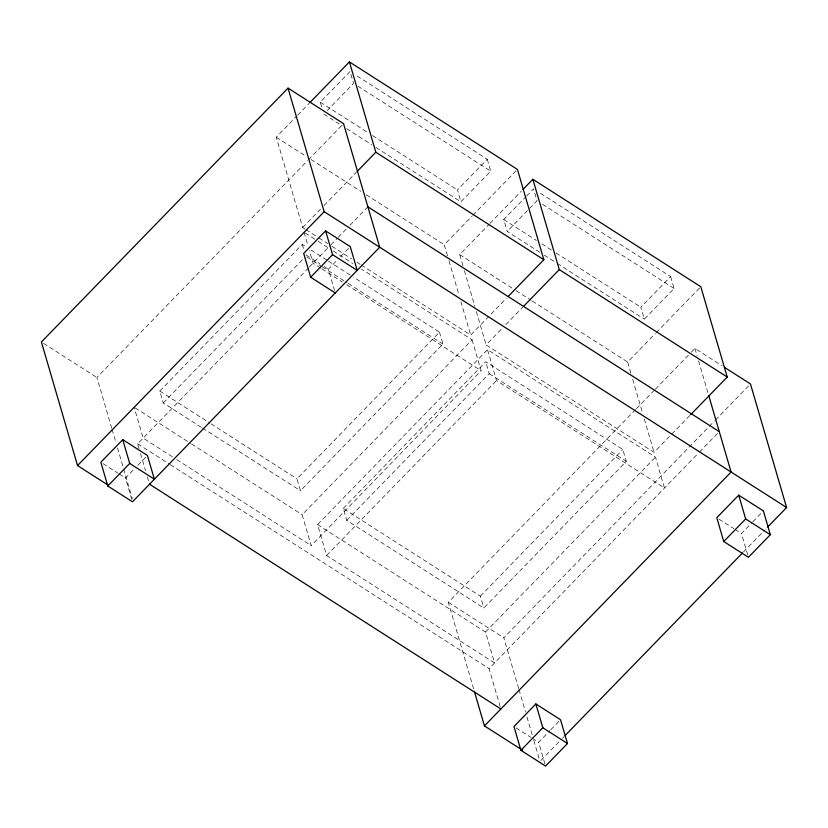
<?xml version="1.0" encoding="UTF-8"?>
<svg xmlns="http://www.w3.org/2000/svg" width="828" height="828" viewBox="0 0 828 828"><rect width="100%" height="100%" fill="white"/><g stroke="black" fill="none" stroke-linecap="round" stroke-linejoin="round"><path stroke-width="0.62" stroke-dasharray="4.14 3.1" d="M304.828 228.921L302.655 227.534L276.252 137.22L296.766 116.096M297.656 115.185L309.258 103.241M321.678 106.926L320.281 102.165L350.078 71.498L353.556 83.39L327.267 110.455M111.728 428.169L96.917 377.506L307.54 160.694M308.44 159.773L341.747 125.483M302.655 227.534L320.498 209.173M324.069 205.499L356.195 172.431M201.37 427.341L163.271 402.967L159.794 391.075L302.282 244.395L306.639 247.189M163.271 402.967L304.87 257.218M139.104 448.683L137.665 443.787L308.596 267.848M309.424 266.989L330.103 245.699M331.003 244.777L337.296 238.298M338.197 237.367L346.29 229.035M349.892 225.34L367.87 206.824M131.766 499.419L125.504 478.004L134.271 468.979M137.779 465.367L147.425 455.441M334.605 290.618L328.354 269.214L337.12 260.178M340.629 256.577L350.275 246.641M487.257 159.266L490.735 171.158L460.937 201.825L457.46 189.933L487.257 159.266L355.522 74.986M447.534 255.852L444.274 244.726L471.929 216.253M472.829 215.332L516.548 170.33M462.955 265.726L459.695 254.589L489.141 224.284M490.031 223.363L521.267 191.227M539.856 252.312L507.212 231.426L503.734 219.534L525.645 196.981M526.525 196.081L533.532 188.867L537.01 200.759L507.212 231.426M439.461 332.163L442.939 344.055L300.45 490.725L296.973 478.832L439.461 332.163L353.452 277.132M361.194 264.991L470.687 335.04L506.374 298.297M472.084 339.801L481.12 370.716L311.193 545.621L302.158 514.716L472.084 339.801L361.505 269.069M689.745 415.615L654.058 452.357L486.108 344.903L502.172 328.374M505.742 324.7L522.685 307.25M317.579 524.579L485.529 632.033L494.564 662.938L326.615 555.485L317.579 524.579L487.506 349.675L655.455 457.118L664.491 488.034L496.541 380.58L487.506 349.675M343.237 508.444L485.736 361.764L622.842 449.48L626.32 461.372L483.821 608.042L346.715 520.336L343.237 508.444L480.344 596.15L483.821 608.042M346.715 520.336L489.213 373.656L485.736 361.764M326.615 555.485L496.541 380.58M670.628 276.583L674.106 288.475L644.319 319.142L640.841 307.25L670.628 276.583L537.879 191.651M630.905 373.169L627.645 362.043L655.31 333.57M656.2 332.649L699.919 287.647M473.616 688.824L448.31 602.318L635.542 409.601M636.442 408.68L654.441 390.143M655.341 389.222L690.448 353.08M691.349 352.159L694.951 348.453L722.161 365.862M480.344 596.15L622.842 449.48M485.529 632.033L655.455 457.118M518.649 688.503L503.828 637.829L714.46 421.028M715.361 420.096L749.568 384.896M500.164 706.543L489.069 668.6L698.594 452.926M699.494 452.005L718.373 432.568M544.865 763.706L538.604 742.302L549.999 730.565M550.879 729.654L560.525 719.729M747.715 554.905L741.453 533.501L751.979 522.665M752.849 521.764L763.375 510.928M540.87 760.487L561.57 739.176M562.471 738.245L564.272 736.392M743.389 552.017L765 529.785M357.913 86.174L490.735 171.158M542.454 204.237L674.106 288.475M320.281 102.165L367.104 132.118M372.548 135.595L457.46 189.933M503.734 219.534L536.378 240.42M541.822 243.898L551.614 250.159M555.971 252.944L640.841 307.25M323.758 114.057L342.274 125.897M346.621 128.682L371.668 144.703M376.026 147.498L460.937 201.825M544.213 255.096L556.178 262.755M557.265 263.449L644.319 319.142M276.252 137.22L306.598 156.647M310.935 159.421L360.801 191.32M366.224 194.787L444.274 244.726M459.695 254.589L514.964 289.945M516.041 290.638L531.214 300.347M532.3 301.04L627.645 362.043M305.905 229.615L317.838 237.243M318.915 237.936L327.588 243.494M331.924 246.268L351.434 258.75M356.858 262.217L360.108 264.298M305.139 232.999L317.062 240.627M318.149 241.321L328.985 248.255M333.322 251.029L352.831 263.511M310.997 249.973L327.329 260.416M328.416 261.11L352.366 276.438M305.832 254.807L319.774 263.718M324.058 266.471L328.354 269.214M718.932 519.094L733.939 528.699M735.016 529.382L741.453 533.501M306.846 256.99L321.005 266.047M322.092 266.74L347.139 282.762M348.226 283.455L442.939 344.055M489.213 373.656L626.32 461.372M320.674 268.075L313.087 263.221L309.475 250.853M321.761 268.769L342.357 281.944M346.694 284.718L481.12 370.716M159.794 391.075L209.867 423.108M210.964 423.812L296.973 478.832M202.456 428.045L300.45 490.725M43.573 343.382L96.917 377.506M448.31 602.318L503.828 637.829M135.212 407.904L190.502 443.28M191.578 443.974L302.158 514.716M172.441 456.849L143.172 438.126L134.126 407.21M176.778 459.623L311.193 545.621M137.665 443.787L169.222 463.97M170.309 464.663L489.069 668.6M102.982 463.597L117.99 473.202M119.066 473.895L125.504 478.004M516.082 727.895L531.1 737.5M532.166 738.183L538.604 742.302M694.951 348.453L697.114 355.864M698.563 360.811L707.961 392.938M632.716 379.359L642.487 412.768M644.287 418.947L654.058 452.357M464.404 270.673L474.899 306.557M476.338 311.504L486.108 344.903M448.983 260.81L459.105 295.451M460.917 301.63L470.687 335.04M519.001 689.734L525.511 711.976M526.96 716.924L532.373 735.461M533.822 740.408L539.608 760.176M304.052 232.306L308.026 245.906M302.282 244.395L304.021 250.346M140.532 453.578L145.542 470.708M147.332 476.824L148.761 481.72M112.09 429.401L116.065 443.001M117.514 447.938L123.289 467.716M123.651 468.948L132.325 498.611"/><path stroke-width="1.24" d="M122.761 439.658L129.717 463.442L154.381 479.226L147.425 455.441L122.761 439.658L100.84 462.231L107.795 486.015L132.459 501.799L379.69 247.21L343.548 123.631L288.03 88.12L41.4 341.985L77.532 465.564L108.013 485.063M310.148 102.32L349.406 61.914L517.438 169.419L543.851 259.733L508.154 296.465M357.085 171.52L375.819 152.228L349.406 61.914M77.532 465.564L324.172 211.699L288.03 88.12M325.611 230.857L332.566 254.651L357.23 270.425L350.275 246.641L325.611 230.857L303.69 253.43L310.645 277.214L335.309 292.998M107.795 486.015L129.717 463.442M310.645 277.214L332.566 254.651M523.048 189.384L532.859 179.283L700.809 286.736L727.222 377.05L690.635 414.704M523.586 306.329L559.273 269.597L532.859 179.283M522.551 750.271L484.452 725.897L731.083 472.032L708.685 395.411M535.861 703.945L513.94 726.518L520.895 750.303L545.559 766.086L567.48 743.513L560.525 719.729L535.861 703.945L542.816 727.729L567.48 743.513M738.711 495.154L716.789 517.717L723.744 541.512L748.409 557.285L770.33 534.712L763.375 510.928L738.711 495.154L745.666 518.939L770.33 534.712M520.895 750.303L542.816 727.729M723.744 541.512L745.666 518.939M565.172 735.471L742.499 552.949M767.701 527.001L786.6 507.543L750.468 383.964L724.334 367.249M375.819 152.228L543.851 259.733M559.273 269.597L727.222 377.05M367.87 206.824L719.273 431.636M324.172 211.699L786.6 507.543M149.475 484.173L500.878 708.985M474.33 691.297L484.452 725.897"/></g></svg>
